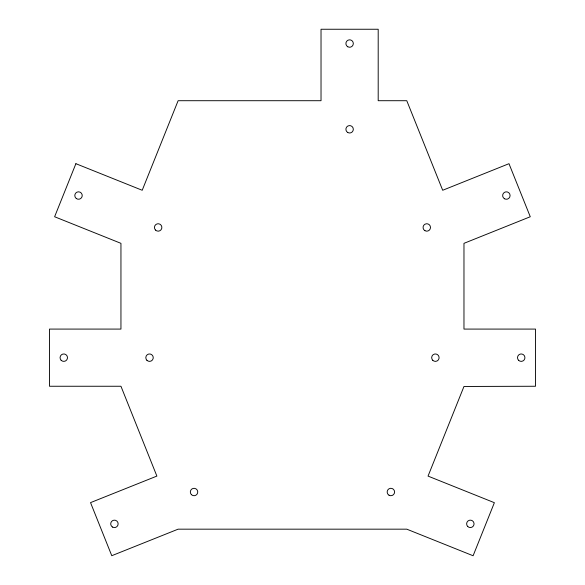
<?xml version="1.0" encoding="UTF-8"?>
<svg xmlns="http://www.w3.org/2000/svg" width="585" height="585" viewBox="0 0 585 585"><rect width="100%" height="100%" fill="white"/><g stroke="black" fill="none" stroke-linecap="round" stroke-linejoin="round"><path stroke-width="0.88" d="M75.889 163.69L54.617 216.75L120.949 243.338L120.949 329.084L49.491 329.084L49.491 386.254L120.949 386.254L156.882 476.088L90.536 502.625L111.772 555.706L178.118 529.169L406.78 529.169L473.104 555.75L494.376 502.69L428.044 476.102L463.971 386.466L535.509 386.254L535.509 329.084L463.971 329.084L463.971 243.338L530.266 216.75L508.987 163.69L442.691 190.271L406.78 100.708L378.195 100.708L378.195 29.25L321.026 29.25L321.026 100.708L178.118 100.708L142.213 190.271L75.889 163.69M389.025 495.217A3.715 3.715 0 0 0 394.597 492A3.715 3.715 0 0 0 389.025 488.782A3.715 3.715 0 0 0 389.025 495.217M191.412 494.639A3.715 3.715 0 0 0 197.628 492.972A3.715 3.715 0 0 0 193.079 488.424A3.715 3.715 0 0 0 191.412 494.639M76.291 198.512A3.715 3.715 0 0 0 82.207 195.982A3.715 3.715 0 0 0 77.059 192.121A3.715 3.715 0 0 0 76.291 198.512M61.154 360.294A3.715 3.715 0 0 0 67.37 358.627A3.715 3.715 0 0 0 62.822 354.079A3.715 3.715 0 0 0 61.154 360.294M112.561 527.078A3.715 3.715 0 0 0 118.141 523.86A3.715 3.715 0 0 0 112.561 520.643A3.715 3.715 0 0 0 112.561 527.078M155.53 230.08A3.715 3.715 0 0 0 161.745 228.421A3.715 3.715 0 0 0 157.197 223.865A3.715 3.715 0 0 0 155.53 230.08M146.901 360.294A3.715 3.715 0 0 0 153.124 358.627A3.715 3.715 0 0 0 148.568 354.079A3.715 3.715 0 0 0 146.901 360.294M347.753 132.51A3.715 3.715 0 0 0 353.325 129.292A3.715 3.715 0 0 0 347.753 126.075A3.715 3.715 0 0 0 347.753 132.51M347.753 46.756A3.715 3.715 0 0 0 353.325 43.539A3.715 3.715 0 0 0 347.753 40.321A3.715 3.715 0 0 0 347.753 46.756M467.715 526.478A3.715 3.715 0 0 0 473.93 524.811A3.715 3.715 0 0 0 469.382 520.262A3.715 3.715 0 0 0 467.715 526.478M518.588 360.294A3.715 3.715 0 0 0 524.803 358.627A3.715 3.715 0 0 0 520.255 354.079A3.715 3.715 0 0 0 518.588 360.294M504.504 198.761A3.715 3.715 0 0 0 510.083 195.544A3.715 3.715 0 0 0 504.504 192.326A3.715 3.715 0 0 0 504.504 198.761M432.761 360.294A3.715 3.715 0 0 0 438.977 358.627A3.715 3.715 0 0 0 434.428 354.079A3.715 3.715 0 0 0 432.761 360.294M424.915 230.673A3.715 3.715 0 0 0 430.494 227.455A3.715 3.715 0 0 0 424.915 224.238A3.715 3.715 0 0 0 424.915 230.673"/></g></svg>
